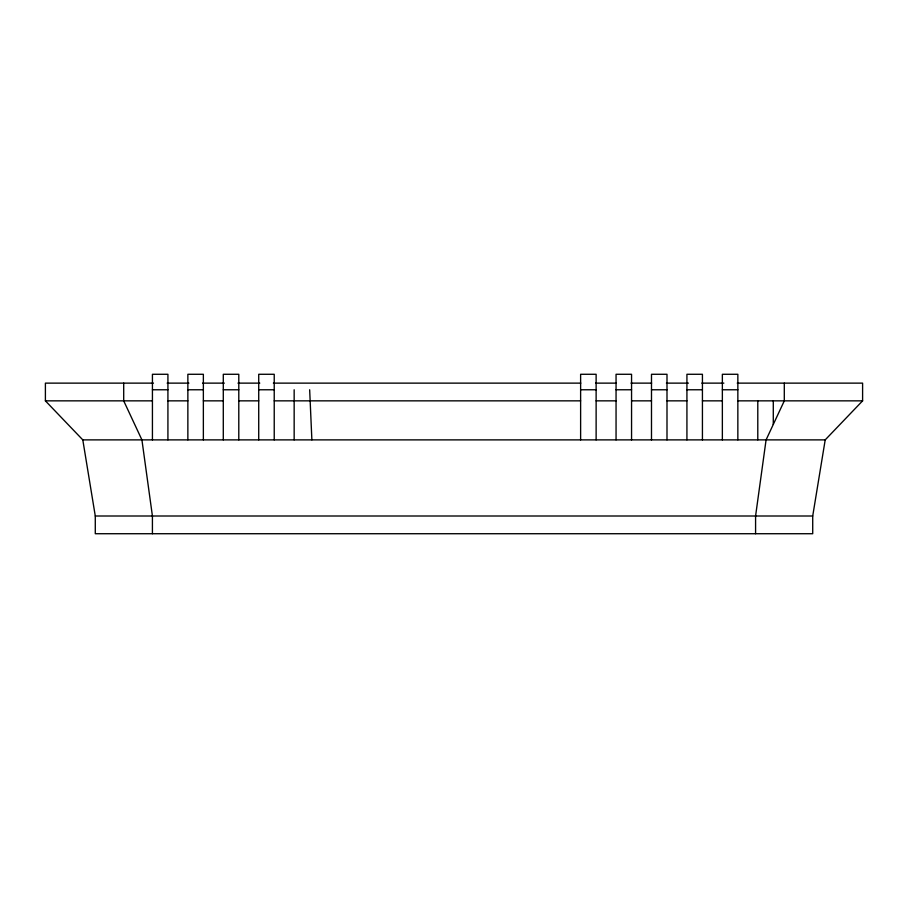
<?xml version="1.0" encoding="UTF-8"?>
<svg xmlns="http://www.w3.org/2000/svg" width="908" height="908" viewBox="0 0 908 908"><rect width="100%" height="100%" fill="white"/><g stroke="black" fill="none" stroke-linecap="round" stroke-linejoin="round"><path stroke-width="1.36" d="M153.475 383.131L45.4 383.131L45.4 400.848L82.798 439.881L95.283 516.005L95.283 533.722L812.717 533.722L812.717 516.005L825.202 439.881L862.6 400.848L862.6 383.131L737.217 383.131M167.129 383.131L188.909 383.131M202.541 383.131L224.344 383.131M237.964 383.131L259.79 383.131M273.376 383.131L580.791 383.131M595.603 383.131L616.203 383.131M631.003 383.131L651.626 383.131M666.415 383.131L688.457 383.131M701.816 383.131L723.869 383.131M152.431 389.77L167.923 389.77M187.865 389.77L203.358 389.77M223.289 389.77L238.793 389.77M258.723 389.77L274.227 389.77M580.621 389.77L596.125 389.77M616.055 389.77L631.559 389.77M651.49 389.77L666.994 389.77M686.925 389.77L702.429 389.77M722.359 389.77L737.852 389.77M45.4 400.848L152.431 400.848M167.923 400.848L187.865 400.848M203.358 400.848L223.289 400.848M238.793 400.848L258.723 400.848M274.227 400.848L580.621 400.848M596.125 400.848L616.055 400.848M631.559 400.848L651.49 400.848M666.994 400.848L686.925 400.848M702.429 400.848L722.359 400.848M737.852 400.848L862.6 400.848M82.798 439.881L825.202 439.881M95.283 516.005L812.717 516.005M311.875 439.881L309.662 389.77M784.296 383.131L784.296 400.848L766.08 439.881L755.581 516.005L755.581 533.722M773.287 400.848L773.287 424.422M757.794 400.848L757.794 439.881M737.852 439.881L737.852 374.278L722.359 374.278L722.359 439.881M702.429 439.881L702.429 374.278L686.925 374.278L686.925 439.881M666.994 439.881L666.994 374.278L651.49 374.278L651.49 439.881M631.559 439.881L631.559 374.278L616.055 374.278L616.055 439.881M596.125 439.881L596.125 374.278L580.621 374.278L580.621 439.881M294.158 389.77L294.158 439.881M274.227 439.881L274.227 374.278L258.723 374.278L258.723 439.881M238.793 439.881L238.793 374.278L223.289 374.278L223.289 439.881M203.358 439.881L203.358 374.278L187.865 374.278L187.865 439.881M167.923 439.881L167.923 374.278L152.431 374.278L152.431 439.881M152.419 533.722L152.419 516.005L141.92 439.881L123.704 400.848L123.704 383.131"/></g></svg>
